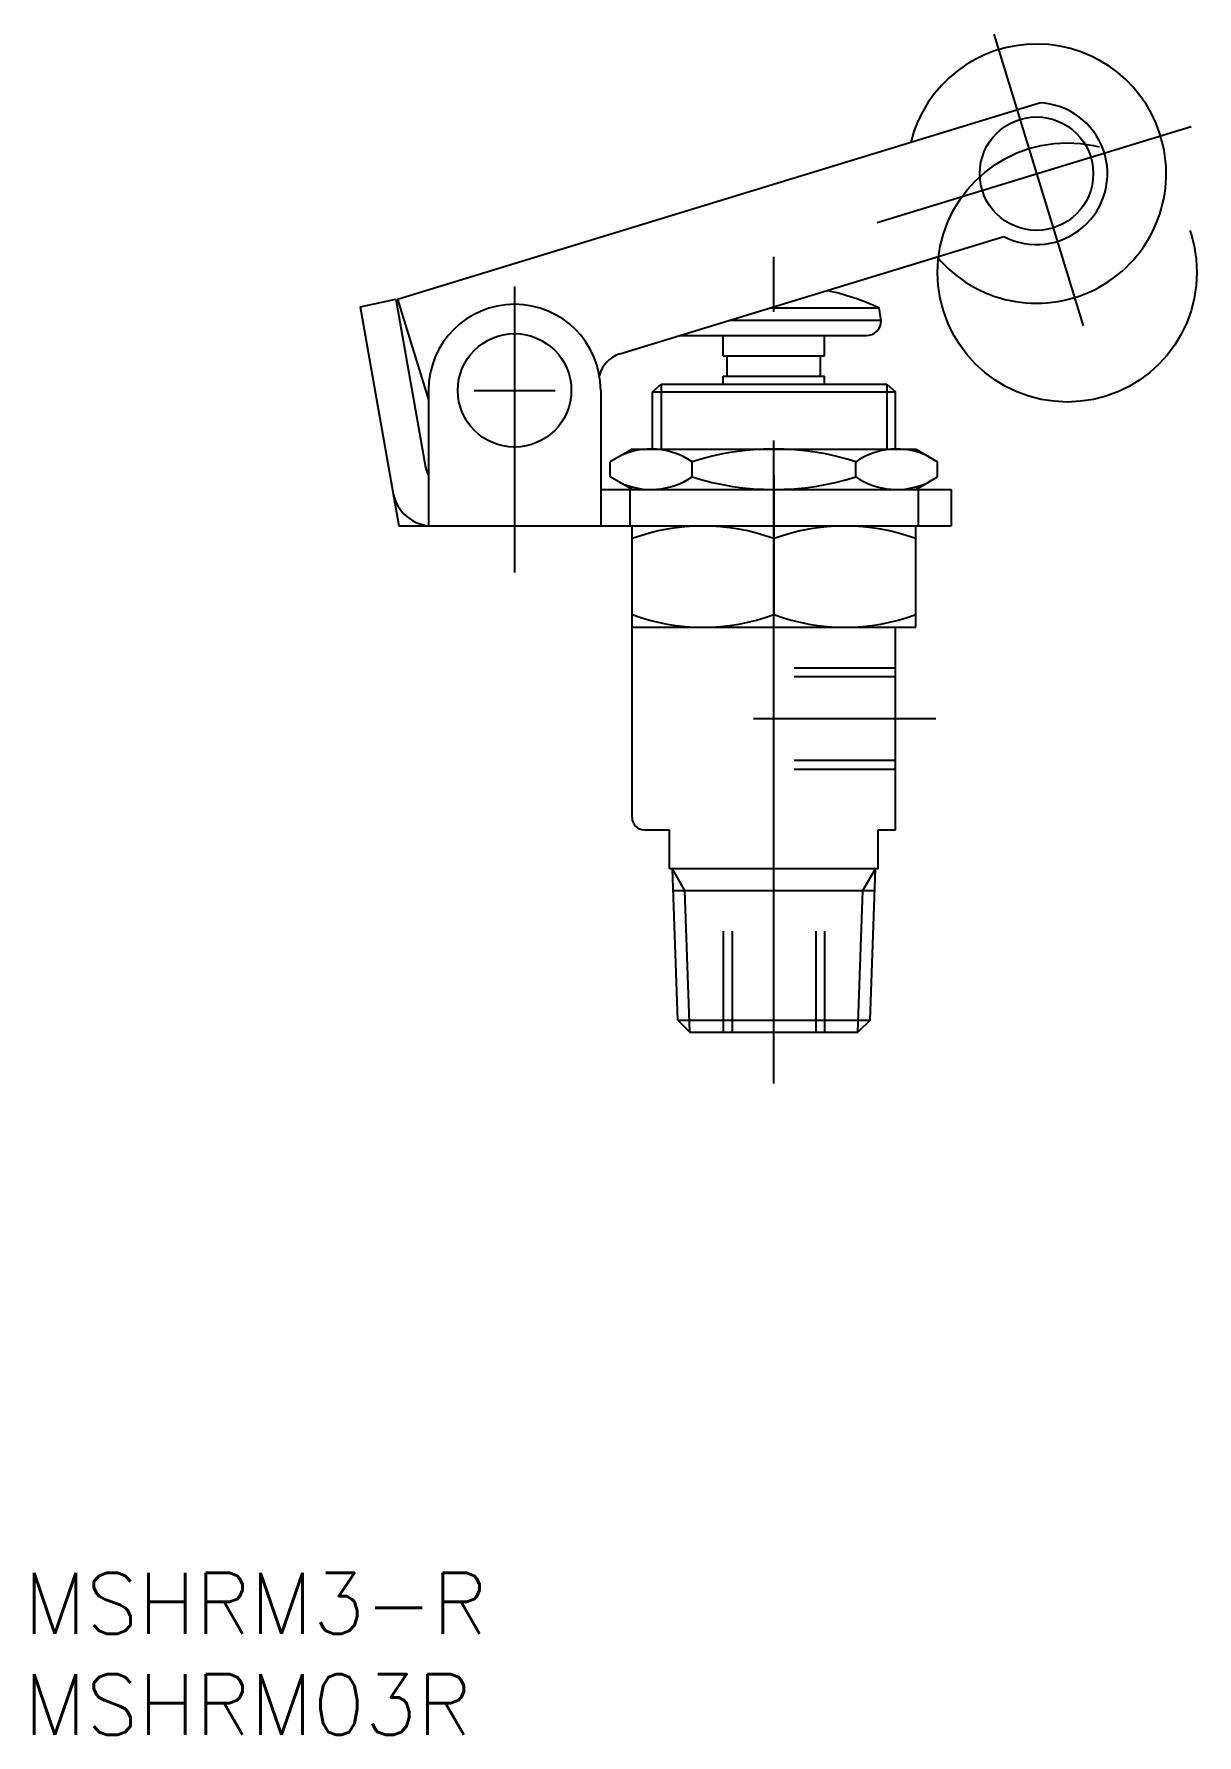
# Model space of a CAD drawing. Extents: x -36.5 to 20.9, y -34.7 to 49.3.
import ezdxf

# ---------------------------------------------------------------- set-up
doc = ezdxf.new("R2010")
doc.units = 0
for name, pattern in [('CENTER', [50.8, 31.75, -6.35, 6.35, -6.35]), ('DASHED', [19.05, 12.7, -6.35]), ('PHANTOM', [63.5, 31.75, -6.35, 6.35, -6.35, 6.35, -6.35])]:
    doc.linetypes.add(name, pattern=pattern)
doc.layers.get('0').update_dxf_attribs({"linetype": 'CONTINUOUS'})
doc.layers.add('CENTER', color=1, linetype='CENTER')
doc.styles.get("Standard").update_dxf_attribs({"font": 'txt.shx', "height": 3, "bigfont": 'bigfont.shx'})

# ---------------------------------------------------------------- blocks, each defined once
blk = doc.blocks.new('*U5')
at = {"color": 7, "linetype": 'CONTINUOUS'}
blk.add_text('MSHRM3-R', height=3, dxfattribs=at).set_placement((-37.033, -29.698))
blk = doc.blocks.new('*U6')
at = {"color": 7, "linetype": 'CONTINUOUS'}
blk.add_text('MSHRM03R', height=3, dxfattribs=at).set_placement((-37.033, -34.698))

msp = doc.modelspace()

# ---------------------------------------------------------------- linework, layer by layer
at = {"color": 7, "linetype": 'CONTINUOUS'}
for p, q in [((-18.571, 36.206), (13.114, 45.893)), ((-7.6, 33.496), (11.352, 39.29)), ((-20.419, 35.822), (-18.657, 36.197)), ((-18.657, 36.197), (-17.194, 27.902)), ((-18.571, 36.206), (-17.05, 31.232)), ((-20.419, 35.822), (-18.51, 25)), ((-0.156, 35.771), (5.19, 35.771)), ((5.3, 35.15), (5.19, 35.771)), ((5.3, 35.15), (-2.188, 35.15)), ((-4.55, 34.4), (4.55, 34.4)), ((-2.5, 33.4), (-2.5, 34.4)), ((2.5, 33.4), (2.5, 34.4)), ((-2.5, 33.4), (2.5, 33.4)), ((-2.3, 32.4), (-2.3, 33.4)), ((2.3, 32.4), (2.3, 33.4)), ((-6, 31.629), (-5.567, 32)), ((-5.567, 32), (5.567, 32)), ((-2.5, 32.4), (2.5, 32.4)), ((-2.5, 32), (-2.5, 32.4)), ((2.5, 32), (2.5, 32.4)), ((5.567, 32), (6, 31.629)), ((-17.05, 31.697), (-17.05, 25)), ((-8.55, 31.697), (-8.55, 25)), ((-6, 28.8), (-6, 31.629)), ((-6, 31.629), (6, 31.629)), ((6, 28.8), (6, 31.629)), ((-7, 28.8), (-8.083, 28.175)), ((-7, 28.8), (7, 28.8)), ((-6, 28.8), (6, 28.8)), ((7, 28.8), (8.083, 28.175)), ((-8.083, 27.425), (-8.083, 28.175)), ((-4.041, 27.425), (-4.041, 28.175)), ((4.041, 27.425), (4.041, 28.175)), ((8.083, 27.425), (8.083, 28.175)), ((-7, 26.8), (-8.083, 27.425)), ((7, 26.8), (8.083, 27.425)), ((-8.55, 26.8), (8.75, 26.8)), ((-7.118, 26.8), (-7.118, 25)), ((-7, 26.8), (7, 26.8)), ((7.118, 26.8), (7.118, 25)), ((8.75, 26.8), (8.75, 25)), ((-18.51, 25), (8.75, 25)), ((-7, 10.6), (-7, 25)), ((-7, 25), (7, 25)), ((-7, 10.6), (-7, 24.7)), ((-3.5, 25), (3.5, 25)), ((0, 24.375), (0, 20.625)), ((7, 20), (7, 25)), ((-7, 20), (7, 20)), ((6, 10), (6, 20)), ((-6.4, 10), (-5.15, 10)), ((-5.15, 8.071), (-5.15, 10)), ((5.15, 10), (6, 10)), ((5.15, 8.071), (5.15, 10)), ((5.15, 8.071), (-5.15, 8.071)), ((5.15, 8.071), (-5.15, 8.071)), ((-4.746, 0.602), (-5.007, 8.071)), ((4.746, 0.602), (5.007, 8.071)), ((-4.97, 7), (4.97, 7)), ((-4.746, 0.602), (-4.144, 0)), ((-4.746, 0.602), (4.746, 0.602)), ((-4.144, 0), (4.144, 0)), ((-3.941, 0), (3.941, 0)), ((4.746, 0.602), (4.144, 0))]:
    msp.add_line(p, q, dxfattribs=at)
at = {"color": 3, "linetype": 'CONTINUOUS'}
for p, q in [((-5.567, 32), (-5.567, 28.805)), ((5.567, 32), (5.567, 28.8)), ((-4.389, 7), (-5.007, 8.071)), ((4.389, 7), (5.007, 8.071)), ((-4.144, 0), (-4.389, 7)), ((4.144, 0), (4.389, 7))]:
    msp.add_line(p, q, dxfattribs=at)
at = {"color": 3, "linetype": 'DASHED'}
for p, q in [((1, 18), (6, 18)), ((1, 17.567), (6, 17.567)), ((1, 13.433), (6, 13.433)), ((1, 13), (6, 13)), ((-2.5, 5), (-2.5, 0)), ((-2.067, 5), (-2.067, 0)), ((2.067, 5), (2.067, 0)), ((2.5, 5), (2.5, 0))]:
    msp.add_line(p, q, dxfattribs=at)
at = {"color": 7, "linetype": 'CONTINUOUS'}
for centre in [(12.964, 42.397), (-12.8, 31.697)]:
    msp.add_circle(centre, 2.8, dxfattribs=at)
at = {"color": 3, "linetype": 'PHANTOM'}
msp.add_circle((14.482, 37.522), 6.4, dxfattribs=at)
at = {"color": 7, "linetype": 'CONTINUOUS'}
for centre, radius, start, end in [((12.964, 42.397), 6.4, 219.99339, 165.96076), ((12.964, 42.397), 3.5, 242.58469, 87.53705), ((0, 24.4), 12.5, 65.46595, 77.88058), ((-12.8, 31.697), 4.25, 0, 180), ((4.55, 35.15), 0.75, 270, 0), ((-4.55, 35.15), 0.75, 264.01904, 270), ((-7.161, 32.061), 1.5, 107, 165.64687), ((-6.062, 25.222), 3.578, 55.61575, 115.61575), ((0, 15.425), 13.375, 72.41205, 107.58795), ((6.062, 25.222), 3.578, 64.38425, 124.38425), ((-15.881, 28.133), 1.333, 190, 208.77144), ((-6.062, 30.378), 3.578, 244.38425, 304.38425), ((0, 40.175), 13.375, 252.41205, 287.58795), ((6.062, 30.378), 3.578, 235.61575, 295.61575), ((-16.832, 27), 2, 190, 270), ((-3.5, 14.875), 10.124, 69.77419, 110.22581), ((3.5, 14.875), 10.124, 69.77419, 110.22581), ((-3.5, 30.125), 10.124, 249.77419, 290.22581), ((3.5, 30.125), 10.124, 249.77419, 290.22581), ((-6.4, 10.6), 0.6, 180, 270)]:
    msp.add_arc(centre, radius, start, end, dxfattribs=at)
at = {"layer": 'CENTER', "color": 1, "linetype": 'CENTER'}
for p, q in [((10.856, 49.292), (15.26, 34.885)), ((5.091, 39.99), (20.592, 44.729)), ((0, -2.533), (0, 38.293)), ((-12.8, 36.825), (-12.8, 22.698)), ((-14.8, 31.697), (-10.8, 31.697)), ((0, 27.525), (0, 23.591)), ((-1, 15.5), (8, 15.5))]:
    msp.add_line(p, q, dxfattribs=at)

# ---------------------------------------------------------------- block references
at = {"color": 7, "linetype": 'CONTINUOUS'}
for name in ['*U5', '*U6']:
    msp.add_blockref(name, (0, 0), dxfattribs=at)

doc.saveas('drawing.dxf')
